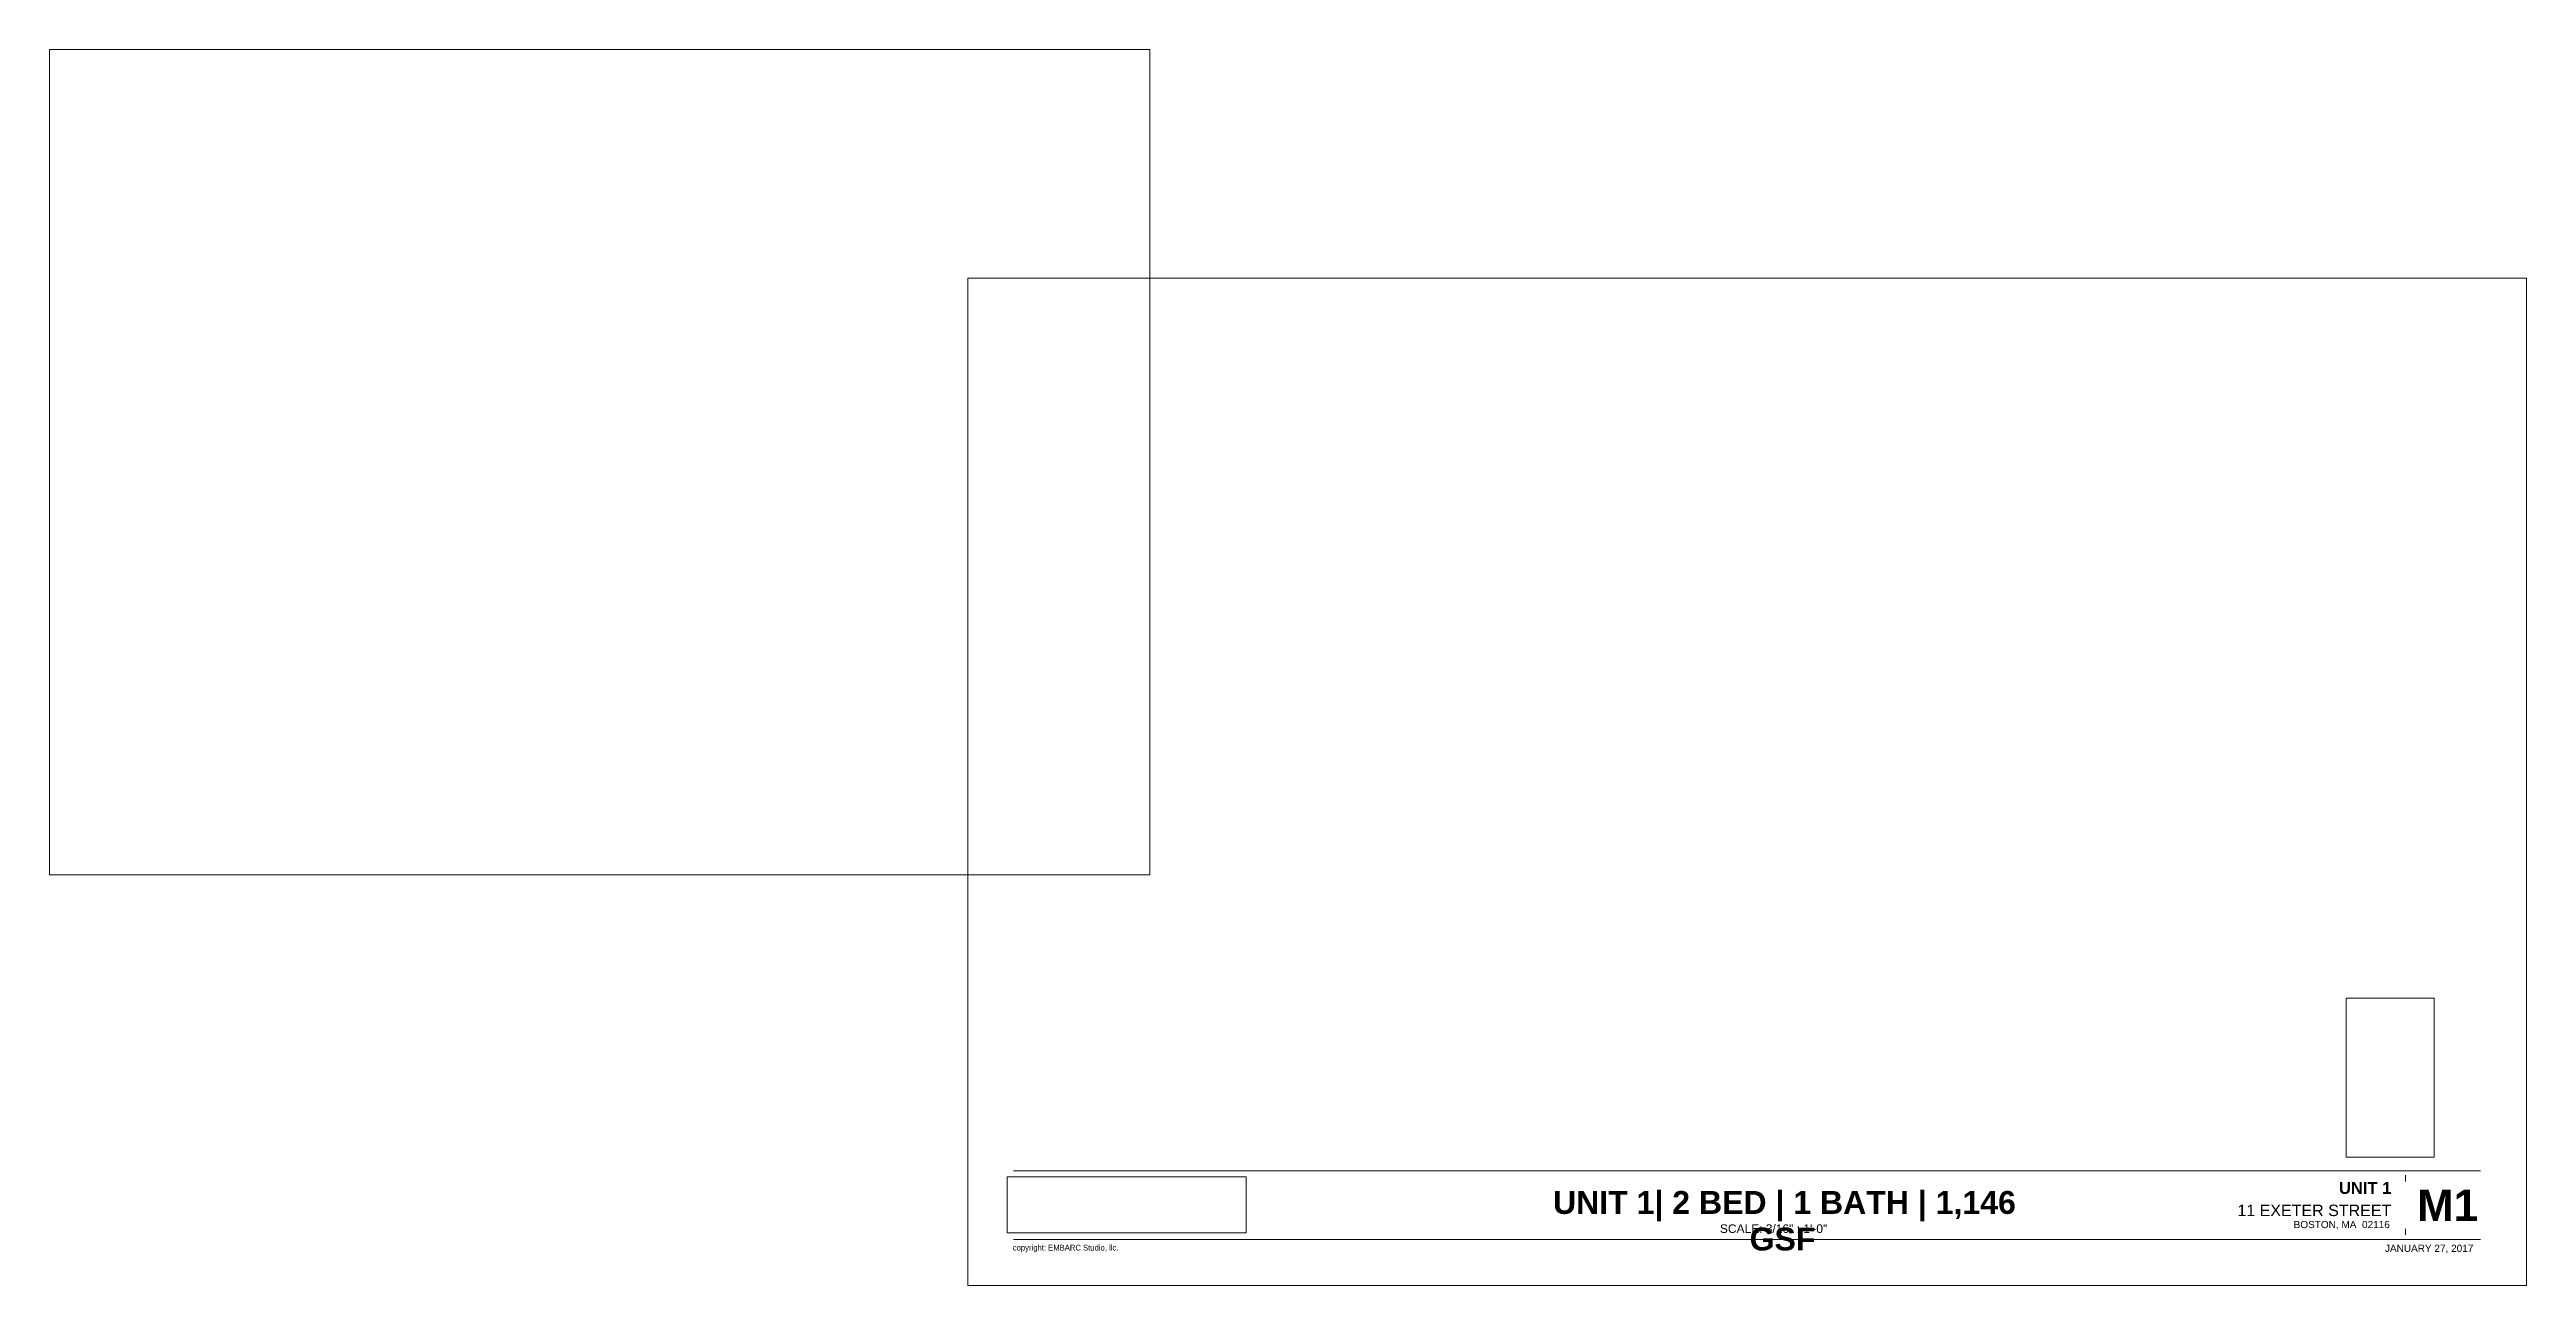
# Paper-space layout 'Layout1' of a CAD drawing. Header units: inches. Extents: x 0 to 27, y -4.5 to 9.
import ezdxf

# ---------------------------------------------------------------- set-up
doc = ezdxf.new("R2010")
doc.units = ezdxf.units.IN
doc.header["$MEASUREMENT"] = 0
doc.layers.add('G-ANNO-NPLT', color=191, linetype='Continuous', plot=False)
for name, color, linetype, lineweight in [('G-ANNO-TEXT', 231, 'Continuous', 9), ('G-ANNO-TTLB', 6, 'Continuous', 9), ('G-ANNO-TTLB-THIN', 151, 'Continuous', 9)]:
    doc.layers.add(name, color=color, linetype=linetype, lineweight=lineweight)
doc.styles.add('Arial', font='arial.ttf', dxfattribs={"height": 0.078125})
doc.styles.add('Arial_1', font='arial.ttf', dxfattribs={"height": 0.125})
doc.styles.add('Arial_2', font='arial.ttf', dxfattribs={"height": 0.09375})
doc.styles.add('Arial_B', font='arialbd.ttf', dxfattribs={"height": 0.128968})
doc.styles.add('Arial_B_1', font='arialbd.ttf', dxfattribs={"height": 0.342572})
doc.styles.add('Arial_B_2', font='arialbd.ttf', dxfattribs={"height": 0.25})
doc.styles.add('Century Gothic', font='GOTHIC.TTF', dxfattribs={"height": 0.0625})
picture_1 = doc.add_image_def('image1.jpg', size_in_pixel=(1200, 282))

# ---------------------------------------------------------------- blocks, each defined once
blk = doc.blocks.new('EMBARC-Pres 11x17 LARGE NUMBERS_0001 - EMBARC-Pres 11x17 NO TEXT-322889-UNIT 1')
at = {"layer": 'G-ANNO-TTLB'}
for p, q in [((27.015, 6.506), (10.015, 6.506)), ((10.515, -3.231), (26.515, -3.231)), ((25.695, -3.279), (25.695, -3.929)), ((10.515, -3.981), (26.515, -3.981))]:
    blk.add_line(p, q, dxfattribs=at)
at = {"layer": 'G-ANNO-TTLB-THIN'}
for p, q in [((10.015, -4.481), (10.015, 6.506)), ((10.015, 6.506), (27.015, 6.506)), ((27.015, 6.506), (27.015, -4.481)), ((10.015, -4.481), (27.015, -4.481))]:
    blk.add_line(p, q, dxfattribs=at)
at = {"layer": 'G-ANNO-TTLB', "insert": (10.506, -4.037), "char_height": 0.0625, "width": 1.59075, "attachment_point": 1, "style": 'Century Gothic'}
blk.add_mtext('copyright: EMBARC Studio, llc.', dxfattribs=at)
at = {"layer": 'G-ANNO-TTLB'}
image = blk.add_image(picture_1, insert=(10.445, -3.907), size_in_units=(2.608, 0.613), dxfattribs=at)
image.dxf.flags = 7

psp = doc.layouts.get("Layout1")

# ---------------------------------------------------------------- block references
at = {"layer": 'G-ANNO-TTLB'}
psp.add_blockref('EMBARC-Pres 11x17 LARGE NUMBERS_0001 - EMBARC-Pres 11x17 NO TEXT-322889-UNIT 1', (0, 0), dxfattribs=at)

# ---------------------------------------------------------------- texts
at = {"layer": 'G-ANNO-TEXT', "color": 7, "attachment_point": 1}
for s, insert, char_height, width, style in [('UNIT 1| 2 BED | 1 BATH | 1,146 ', (16.398, -3.45), 0.25, 6.17047, 'Arial_B_2'), ('SCALE:', (18.218, -3.814), 0.0937, 0.57128, 'Arial_2'), ('GSF', (18.542, -3.849), 0.25, 0.86166, 'Arial_B_2'), ('^I', (18.689, -3.814), 0.0937, 0.03472, 'Arial_2'), ('3/16" : 1\'-0"', (18.718, -3.814), 0.09375, 0.81747, 'Arial_2')]:
    psp.add_mtext(s, dxfattribs=dict(at, insert=insert, char_height=char_height, width=width, style=style))

# ---------------------------------------------------------------- viewports
at = {"layer": '0'}
psp.add_viewport(center=(6, 4.5), size=(12, 9), view_center_point=(6, 4.5), view_height=12, dxfattribs=at)
at = {"layer": 'G-ANNO-NPLT'}
psp.add_viewport(center=(25.529, -2.214), size=(0.959, 1.7357), view_center_point=(1111.009, 398.132), view_height=1333.0334, status=3, dxfattribs=at)

# ---------------------------------------------------------------- next in the draw order: texts
at = {"layer": 'G-ANNO-TTLB', "attachment_point": 3, "line_spacing_factor": 0.941778, "bg_fill": 3, "box_fill_scale": 1.25, "bg_fill_color": 256, "bg_fill_true_color": 13158600, "bg_fill_transparency": 0}
for s, insert, char_height, width, style in [('UNIT 1', (25.541, -3.353), 0.129, 0.66414, 'Arial_B'), ('JANUARY 27, 2017', (26.436, -4.036), 0.07813, 1.15066, 'Arial')]:
    psp.add_mtext(s, dxfattribs=dict(at, insert=insert, char_height=char_height, width=width, style=style))

# ---------------------------------------------------------------- next in the draw order: texts
at = {"layer": 'G-ANNO-TTLB', "insert": (25.541, -3.599), "char_height": 0.125, "width": 2.00468, "attachment_point": 3, "line_spacing_factor": 0.941778, "style": 'Arial_1', "bg_fill": 3, "box_fill_scale": 1.25, "bg_fill_color": 256, "bg_fill_true_color": 13158600, "bg_fill_transparency": 0}
psp.add_mtext('11 EXETER STREET', dxfattribs=at)

# ---------------------------------------------------------------- next in the draw order: texts
at = {"layer": 'G-ANNO-TTLB', "line_spacing_factor": 0.941778, "bg_fill": 3, "box_fill_scale": 1.25, "bg_fill_color": 256, "bg_fill_true_color": 13158600, "bg_fill_transparency": 0}
for s, insert, char_height, width, attachment_point, style in [('M1', (26.155, -3.434), 0.3426, 0.77223, 2, 'Arial_B_1'), ('BOSTON, MA  02116', (25.525, -3.777), 0.07813, 1.25396, 3, 'Arial')]:
    psp.add_mtext(s, dxfattribs=dict(at, insert=insert, char_height=char_height, width=width, attachment_point=attachment_point, style=style))

doc.saveas('drawing.dxf')
